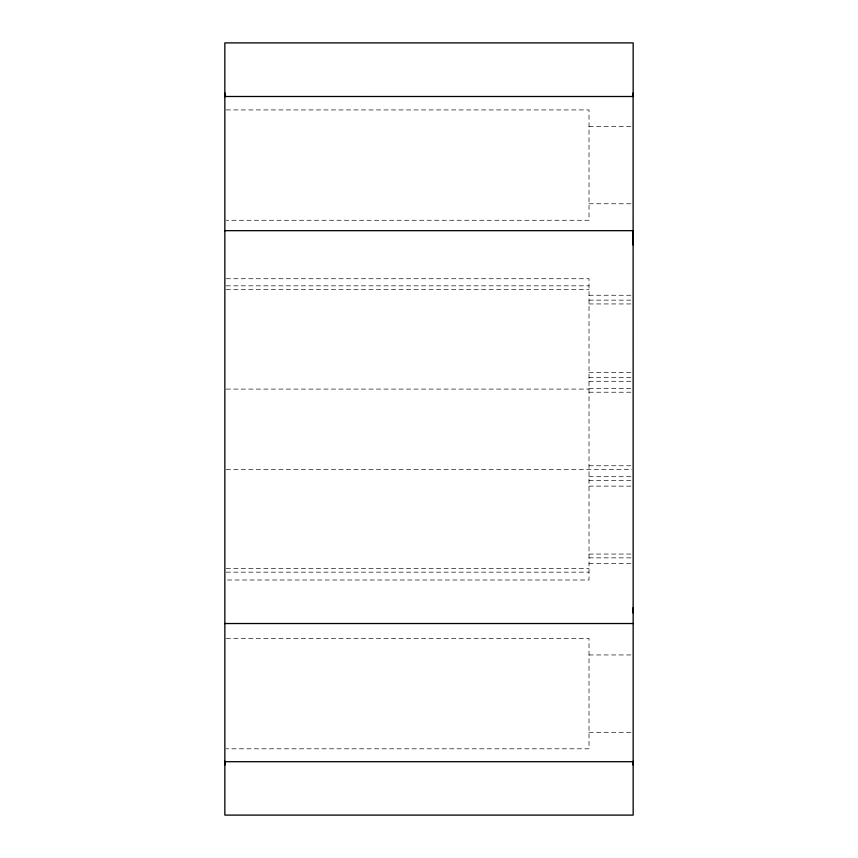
<?xml version="1.0" encoding="UTF-8"?>
<svg xmlns="http://www.w3.org/2000/svg" width="858" height="858" viewBox="0 0 858 858"><rect width="100%" height="100%" fill="white"/><g stroke="black" fill="none" stroke-linecap="round" stroke-linejoin="round"><path stroke-width="0.64" stroke-dasharray="4.29 3.22" d="M226.19 109.921L589.017 109.921L589.017 220.27L226.19 220.27M589.017 126.426L633.161 126.426M589.017 203.764L633.161 203.764M226.19 278.743L589.017 278.743L589.017 579.987L226.19 579.987M226.19 285.843L589.017 285.843M226.19 289.65L589.017 289.65M589.017 295.249L631.82 295.249M589.017 300.15L631.82 300.15M589.017 303.946L631.82 303.946M589.017 372.587L631.82 372.587M589.017 377.488L631.82 377.488M589.017 381.284L631.82 381.284M589.017 388.427L631.82 388.427M226.19 389.092L589.017 389.092M589.017 392.224L631.82 392.224M589.017 465.776L631.82 465.776M226.19 469.626L631.82 469.573M589.017 476.716L631.82 476.716M589.017 480.512L631.82 480.512M589.017 486.132L631.82 486.132M589.017 554.053L631.82 554.053M589.017 557.85L631.82 557.85M589.017 563.481L631.82 563.481M226.19 568.35L589.017 568.35M226.19 572.157L589.017 572.157M226.19 638.449L589.017 638.449L589.017 748.809L226.19 748.809M589.017 654.954L633.161 654.954M589.017 732.303L633.161 732.303"/><path stroke-width="1.29" d="M633.161 607.603L633.161 815.1L224.85 815.1L224.85 92.975M224.85 765.025L224.85 761.185M224.839 96.632L224.85 42.9L633.161 42.9L633.161 96.053M633.15 96.632L633.161 92.975M224.839 96.493L633.107 96.504L633.161 613.041M224.839 230.673L633.107 230.673L633.161 244.959M224.85 623.53L633.15 623.53M224.85 761.7L633.15 761.7M633.15 761.185L633.161 765.025"/></g></svg>
